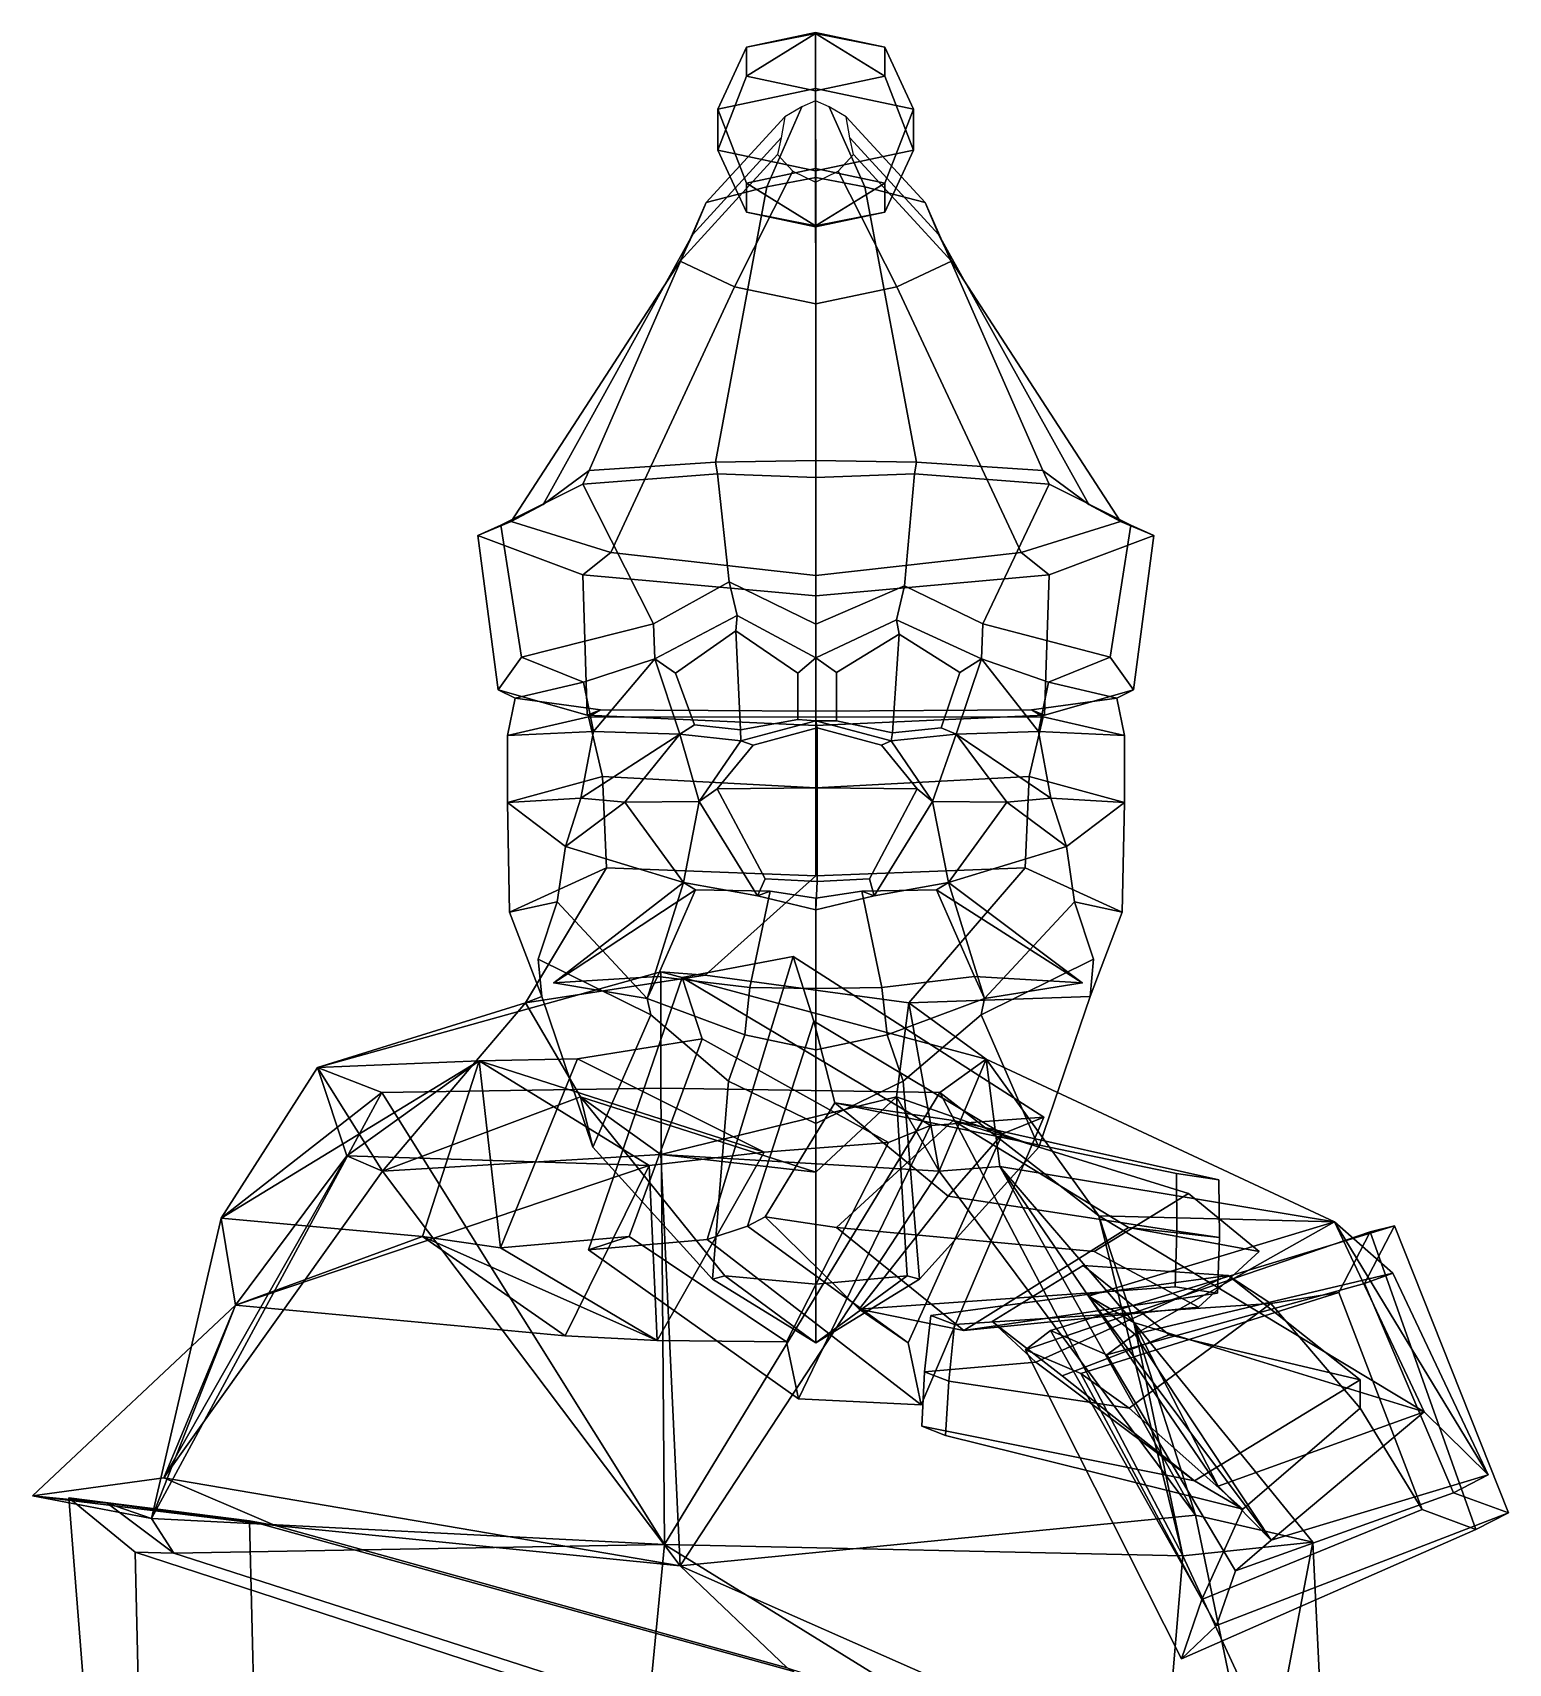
# Model space of a CAD drawing. Extents: x -125 to 165, y -159 to 361.
# Drawn here: x -125.5 to 165, y 39.6 to 360.5 of the extents above; entities that cross this region are included whole.
import ezdxf

# ---------------------------------------------------------------- set-up
doc = ezdxf.new("R2010")
doc.units = 0

msp = doc.modelspace()

# ---------------------------------------------------------------- linework, layer by layer
for p in [(-22.908533, 173.483734, 83.882256), (81.098038, 173.483734, 83.882256)]:
    msp.add_point(p)
for points in [[(15.0123, 357.665588, -22.509861), (28.621193, 360.527588, -29.403681), (28.621195, 349.516663, -40.670158), (9.375294, 345.469269, -30.920895)], [(28.621185, 349.079742, -1.828562), (28.621189, 360.346619, -13.314938), (15.012297, 351.941711, -8.72233)], [(15.012297, 351.941711, -8.72233), (28.621189, 360.346619, -13.314938), (15.0123, 357.665588, -22.509861)], [(28.621189, 360.346619, -13.314938), (28.621193, 360.527588, -29.403681), (15.0123, 357.665588, -22.509861)], [(28.621185, 349.079742, -1.828562), (42.23011, 351.941681, -8.722325), (28.621189, 360.346619, -13.314938)], [(28.621189, 360.346619, -13.314938), (42.230114, 357.665588, -22.509857), (28.621193, 360.527588, -29.403681)], [(42.23011, 351.941681, -8.722325), (42.230114, 357.665588, -22.509857), (28.621189, 360.346619, -13.314938)], [(42.230114, 357.665588, -22.509857), (47.867088, 345.469238, -30.920891), (28.621195, 349.516663, -40.670158), (28.621193, 360.527588, -29.403681)], [(9.375289, 337.37442, -11.422306), (15.012297, 351.941711, -8.72233), (15.0123, 357.665588, -22.509861), (9.375294, 345.469269, -30.920895)], [(47.867081, 337.37439, -11.422301), (47.867088, 345.469238, -30.920891), (42.230114, 357.665588, -22.509857), (42.23011, 351.941681, -8.722325)], [(28.621185, 333.326996, -1.673066), (28.621185, 349.079742, -1.828562), (15.012297, 351.941711, -8.72233), (9.375289, 337.37442, -11.422306)], [(28.621185, 333.326996, -1.673066), (47.867081, 337.37439, -11.422301), (42.23011, 351.941681, -8.722325), (28.621185, 349.079742, -1.828562)], [(15.012301, 330.901947, -33.620815), (9.375294, 345.469269, -30.920895), (28.621195, 349.516663, -40.670158), (28.621195, 333.763916, -40.514637)], [(28.6112, 347.093842, -8.860758), (25.915779, 345.929535, -9.351487), (19.036524, 330.204681, 47.648327), (28.663033, 332.0159, 50.641212)], [(28.6112, 347.093842, -8.860758), (28.663033, 332.0159, 50.641212), (38.289539, 330.204681, 47.648327), (31.306623, 345.929535, -9.351486)], [(42.230114, 330.901947, -33.620811), (28.621195, 333.763916, -40.514637), (28.621195, 349.516663, -40.670158), (47.867088, 345.469238, -30.920891)], [(22.575277, 343.934509, -10.19235), (21.825262, 339.825378, -11.924227), (4.427538, 320.708801, 31.957342), (7.106166, 327.101135, 42.519993)], [(25.915779, 345.929535, -9.351487), (22.575277, 343.934509, -10.19235), (7.106166, 327.101135, 42.519993), (19.036524, 330.204681, 47.648327)], [(9.375289, 337.37442, -11.422306), (9.375294, 345.469269, -30.920895), (15.012301, 330.901947, -33.620815), (15.012299, 325.17804, -19.833284)], [(31.306623, 345.929535, -9.351486), (38.289539, 330.204681, 47.648327), (50.219898, 327.101105, 42.519997), (34.647121, 343.934509, -10.192348)], [(34.647121, 343.934509, -10.192348), (50.219898, 327.101105, 42.519997), (52.898521, 320.708801, 31.957346), (35.397137, 339.825378, -11.924225)], [(47.867081, 337.37439, -11.422301), (42.23011, 325.17804, -19.833281), (42.230114, 330.901947, -33.620811), (47.867088, 345.469238, -30.920891)], [(21.825262, 339.825378, -11.924227), (21.138601, 336.510773, -13.321232), (1.975181, 315.55249, 23.437057), (4.427538, 320.708801, 31.957342)], [(28.621185, 333.326996, -1.673066), (9.375289, 337.37442, -11.422306), (15.012299, 325.17804, -19.833284), (28.621187, 322.316071, -12.939517)], [(28.621185, 333.326996, -1.673066), (28.621187, 322.316071, -12.939517), (42.23011, 325.17804, -19.833281), (47.867081, 337.37439, -11.422301)], [(35.397137, 339.825378, -11.924225), (52.898521, 320.708801, 31.957346), (55.350883, 315.55249, 23.437061), (36.083797, 336.510773, -13.32123)], [(21.138601, 336.510773, -13.321232), (24.139545, 333.270691, -14.686816), (12.692842, 310.512054, 15.108288), (1.975181, 315.55249, 23.437057)], [(36.083797, 336.510773, -13.32123), (55.350883, 315.55249, 23.437061), (44.633217, 310.512054, 15.10829), (33.082851, 333.270691, -14.686815)], [(28.691031, 276.300629, 93.28479), (28.663033, 332.0159, 50.641212), (19.036524, 330.204681, 47.648327), (8.902767, 275.969391, 85.857109)], [(24.139545, 333.270691, -14.686816), (28.611198, 331.08786, -15.606826), (28.663029, 307.116394, 9.497261), (12.692842, 310.512054, 15.108288)], [(15.012299, 325.17804, -19.833284), (15.012301, 330.901947, -33.620815), (28.621181, 322.49704, -29.028206)], [(28.621181, 322.49704, -29.028206), (15.012301, 330.901947, -33.620815), (28.621195, 333.763916, -40.514637)], [(33.082851, 333.270691, -14.686815), (44.633217, 310.512054, 15.10829), (28.663029, 307.116394, 9.497261), (28.611198, 331.08786, -15.606826)], [(28.621181, 322.49704, -29.028206), (28.621195, 333.763916, -40.514637), (42.230114, 330.901947, -33.620811)], [(42.23011, 325.17804, -19.833281), (28.621181, 322.49704, -29.028206), (42.230114, 330.901947, -33.620811)], [(28.691031, 276.300629, 93.28479), (48.47929, 275.969391, 85.857109), (38.289539, 330.204681, 47.648327), (28.663033, 332.0159, 50.641212)], [(-15.957539, 274.325958, 72.991859), (8.902767, 275.969391, 85.857109), (19.036524, 330.204681, 47.648327), (7.106166, 327.101135, 42.519993)], [(73.3396, 274.325958, 72.991859), (50.219898, 327.101105, 42.519997), (38.289539, 330.204681, 47.648327), (48.47929, 275.969391, 85.857109)], [(-24.99807, 267.628448, 45.544674), (-15.957539, 274.325958, 72.991859), (7.106166, 327.101135, 42.519993), (4.427538, 320.708801, 31.957342)], [(28.621187, 322.316071, -12.939517), (15.012299, 325.17804, -19.833284), (28.621181, 322.49704, -29.028206)], [(28.621187, 322.316071, -12.939517), (28.621181, 322.49704, -29.028206), (42.23011, 325.17804, -19.833281)], [(82.380135, 267.628448, 45.544674), (52.898521, 320.708801, 31.957346), (50.219898, 327.101105, 42.519997), (73.3396, 274.325958, 72.991859)], [(-31.268009, 264.313995, 22.576475), (-24.99807, 267.628448, 45.544674), (4.427538, 320.708801, 31.957342), (1.975181, 315.55249, 23.437057)], [(88.65007, 264.313995, 22.576475), (55.350883, 315.55249, 23.437061), (52.898521, 320.708801, 31.957346), (82.380135, 267.628448, 45.544674)], [(-11.680097, 258.234894, 1.837493), (-31.268009, 264.313995, 22.576475), (1.975181, 315.55249, 23.437057), (12.692842, 310.512054, 15.108288)], [(69.062149, 258.234894, 1.837493), (44.633217, 310.512054, 15.10829), (55.350883, 315.55249, 23.437061), (88.65007, 264.313995, 22.576475)], [(28.691029, 253.669556, -17.130922), (-11.680097, 258.234894, 1.837493), (12.692842, 310.512054, 15.108288), (28.663029, 307.116394, 9.497261)], [(28.691029, 253.669556, -17.130922), (28.663029, 307.116394, 9.497261), (44.633217, 310.512054, 15.10829), (69.062149, 258.234894, 1.837493)], [(28.691031, 272.963745, 96.877937), (28.691031, 276.300629, 93.28479), (8.902767, 275.969391, 85.857109), (9.291431, 273.711914, 90.762436)], [(28.691031, 272.963745, 96.877937), (48.090626, 273.711914, 90.762436), (48.47929, 275.969391, 85.857109), (28.691031, 276.300629, 93.28479)], [(-17.19989, 271.64682, 77.6035), (-15.957539, 274.325958, 72.991859), (-24.99807, 267.628448, 45.544674), (-33.296749, 263.572113, 46.954624)], [(9.291431, 273.711914, 90.762436), (8.902767, 275.969391, 85.857109), (-15.957539, 274.325958, 72.991859), (-17.19989, 271.64682, 77.6035)], [(11.648257, 252.434967, 94.970459), (9.291431, 273.711914, 90.762436), (-17.19989, 271.64682, 77.6035), (-3.292477, 244.189209, 83.85601)], [(28.691029, 244.106018, 99.194473), (28.691031, 272.963745, 96.877937), (9.291431, 273.711914, 90.762436), (11.648257, 252.434967, 94.970459)], [(28.691029, 244.106018, 99.194473), (46.137524, 251.630585, 95.040833), (48.090626, 273.711914, 90.762436), (28.691031, 272.963745, 96.877937)], [(46.137524, 251.630585, 95.040833), (61.546577, 244.189209, 83.856018), (74.581955, 271.64679, 77.6035), (48.090626, 273.711914, 90.762436)], [(48.090626, 273.711914, 90.762436), (74.581955, 271.64679, 77.6035), (73.3396, 274.325958, 72.991859), (48.47929, 275.969391, 85.857109)], [(74.581955, 271.64679, 77.6035), (90.67881, 263.572113, 46.954624), (82.380135, 267.628448, 45.544674), (73.3396, 274.325958, 72.991859)], [(-3.292477, 244.189209, 83.85601), (-17.19989, 271.64682, 77.6035), (-33.296749, 263.572113, 46.954624), (-29.249683, 237.617249, 65.295967)], [(61.546577, 244.189209, 83.856018), (86.631752, 237.617249, 65.295967), (90.67881, 263.572113, 46.954624), (74.581955, 271.64679, 77.6035)], [(-33.296749, 263.572113, 46.954624), (-24.99807, 267.628448, 45.544674), (-31.268009, 264.313995, 22.576475), (-37.822437, 261.561127, 21.152876)], [(90.67881, 263.572113, 46.954624), (95.204498, 261.561127, 21.152876), (88.65007, 264.313995, 22.576475), (82.380135, 267.628448, 45.544674)], [(-37.822437, 261.561127, 21.152876), (-31.268009, 264.313995, 22.576475), (-11.680097, 258.234894, 1.837493), (-17.208813, 253.783752, -1.596331)], [(-29.249683, 237.617249, 65.295967), (-33.296749, 263.572113, 46.954624), (-37.822437, 261.561127, 21.152876), (-33.823101, 231.177917, 27.994162)], [(95.204498, 261.561127, 21.152876), (74.590874, 253.783752, -1.596331), (69.062149, 258.234894, 1.837493), (88.65007, 264.313995, 22.576475)], [(86.631752, 237.617249, 65.295967), (91.205162, 231.177917, 27.994162), (95.204498, 261.561127, 21.152876), (90.67881, 263.572113, 46.954624)], [(-33.823101, 231.177917, 27.994162), (-37.822437, 261.561127, 21.152876), (-17.208813, 253.783752, -1.596331), (-16.313486, 226.170685, 2.180299)], [(91.205162, 231.177917, 27.994162), (73.695549, 226.170685, 2.180299), (74.590874, 253.783752, -1.596331), (95.204498, 261.561127, 21.152876)], [(-17.208813, 253.783752, -1.596331), (-11.680097, 258.234894, 1.837493), (28.691029, 253.669556, -17.130922), (28.691029, 249.670898, -21.350451)], [(74.590874, 253.783752, -1.596331), (28.691029, 249.670898, -21.350451), (28.691029, 253.669556, -17.130922), (69.062149, 258.234894, 1.837493)], [(-16.313486, 226.170685, 2.180299), (-17.208813, 253.783752, -1.596331), (28.691029, 249.670898, -21.350451), (28.691027, 224.162659, -17.487638)], [(73.695549, 226.170685, 2.180299), (28.691027, 224.162659, -17.487638), (28.691029, 249.670898, -21.350451), (74.590874, 253.783752, -1.596331)], [(11.648257, 252.434967, 94.970459), (-3.292477, 244.189209, 83.85601), (-2.999768, 237.255859, 82.356026), (13.216949, 245.788818, 94.319626)], [(28.691029, 244.106018, 99.194473), (11.648257, 252.434967, 94.970459), (13.216949, 245.788818, 94.319626), (28.691029, 237.497681, 96.470764)], [(28.691029, 244.106018, 99.194473), (28.691029, 237.497681, 96.470764), (44.568832, 244.981995, 94.333702), (46.137524, 251.630585, 95.040833)], [(46.137524, 251.630585, 95.040833), (44.568832, 244.981995, 94.333702), (61.253864, 237.255859, 82.356026), (61.546577, 244.189209, 83.856018)], [(-17.084146, 232.67926, 65.716461), (-2.999768, 237.255859, 82.356026), (-3.292477, 244.189209, 83.85601), (-29.249683, 237.617249, 65.295967)], [(12.9581, 242.816284, 91.856819), (13.216949, 245.788818, 94.319626), (-2.999768, 237.255859, 82.356026), (1.020968, 234.447571, 82.041245)], [(12.9581, 242.816284, 91.856819), (25.105974, 234.444366, 93.482849), (28.691029, 237.497681, 96.470764), (13.216949, 245.788818, 94.319626)], [(45.075703, 242.121094, 91.655769), (44.568832, 244.981995, 94.333702), (28.691029, 237.497681, 96.470764), (32.729221, 234.563629, 93.663162)], [(45.075703, 242.121094, 91.655769), (56.995049, 234.567017, 79.53775), (61.253864, 237.255859, 82.356026), (44.568832, 244.981995, 94.333702)], [(74.466202, 232.67926, 65.716461), (86.631752, 237.617249, 65.295967), (61.546577, 244.189209, 83.856018), (61.253864, 237.255859, 82.356026)], [(13.857457, 223.323151, 90.02729), (12.9581, 242.816284, 91.856819), (1.020968, 234.447571, 82.041245), (4.76797, 224.25769, 84.935066)], [(25.105974, 234.444366, 93.482849), (12.9581, 242.816284, 91.856819), (13.857457, 223.323151, 90.02729), (25.105974, 225.327087, 94.327049)], [(32.729221, 234.563629, 93.663162), (32.729221, 225.059021, 94.705406), (43.75869, 222.710754, 89.397079), (45.075703, 242.121094, 91.655769)], [(43.75869, 222.710754, 89.397079), (53.321014, 223.706787, 83.110359), (56.995049, 234.567017, 79.53775), (45.075703, 242.121094, 91.655769)], [(-29.249683, 237.617249, 65.295967), (-33.823101, 231.177917, 27.994162), (-30.517561, 229.514771, 28.800205), (-17.084146, 232.67926, 65.716461)], [(86.631752, 237.617249, 65.295967), (74.466202, 232.67926, 65.716461), (87.899628, 229.514771, 28.800205), (91.205162, 231.177917, 27.994162)], [(-15.111394, 222.9776, 66.043121), (-2.999768, 237.255859, 82.356026), (-17.084146, 232.67926, 65.716461)], [(1.930499, 222.416992, 85.936409), (-2.999768, 237.255859, 82.356026), (-15.111394, 222.9776, 66.043121)], [(4.76797, 224.25769, 84.935066), (1.020968, 234.447571, 82.041245), (-2.999768, 237.255859, 82.356026), (1.930499, 222.416992, 85.936409)], [(25.105974, 225.327087, 94.327049), (28.691029, 225.079681, 97.531448), (28.691029, 237.497681, 96.470764), (25.105974, 234.444366, 93.482849)], [(32.729221, 225.059021, 94.705406), (32.729221, 234.563629, 93.663162), (28.691029, 237.497681, 96.470764), (28.691029, 225.079681, 97.531448)], [(53.321014, 223.706787, 83.110359), (56.323597, 222.416992, 85.936409), (61.253864, 237.255859, 82.356026), (56.995049, 234.567017, 79.53775)], [(56.323597, 222.416992, 85.936409), (72.493446, 222.9776, 66.043121), (61.253864, 237.255859, 82.356026)], [(72.493446, 222.9776, 66.043121), (74.466202, 232.67926, 65.716461), (61.253864, 237.255859, 82.356026)], [(-33.823101, 231.177917, 27.994162), (-16.313486, 226.170685, 2.180299), (-13.727357, 227.219543, 2.487197), (-30.517561, 229.514771, 28.800205)], [(-17.084146, 232.67926, 65.716461), (-30.517561, 229.514771, 28.800205), (-32.021969, 222.161499, 29.849279), (-15.111394, 222.9776, 66.043121)], [(91.205162, 231.177917, 27.994162), (87.899628, 229.514771, 28.800205), (71.109421, 227.219543, 2.487197), (73.695549, 226.170685, 2.180299)], [(74.466202, 232.67926, 65.716461), (72.493446, 222.9776, 66.043121), (89.40403, 222.161499, 29.849279), (87.899628, 229.514771, 28.800205)], [(-32.021969, 222.161499, 29.849279), (-30.517561, 229.514771, 28.800205), (-13.727357, 227.219543, 2.487197), (-16.039721, 225.840881, 0.059638)], [(89.40403, 222.161499, 29.849279), (73.421776, 225.840881, 0.059638), (71.109421, 227.219543, 2.487197), (87.899628, 229.514771, 28.800205)], [(-32.043751, 208.967529, 32.028214), (-32.021969, 222.161499, 29.849279), (-16.039721, 225.840881, 0.059638), (-13.294943, 214.143799, -1.424091)], [(-16.313486, 226.170685, 2.180299), (28.691027, 224.162659, -17.487638), (28.691027, 226.992981, -14.672208), (-13.727357, 227.219543, 2.487197)], [(-16.039721, 225.840881, 0.059638), (-13.727357, 227.219543, 2.487197), (28.691027, 226.992981, -14.672208), (28.691025, 225.766663, -15.018003)], [(-13.294943, 214.143799, -1.424091), (-16.039721, 225.840881, 0.059638), (28.691025, 225.766663, -15.018003), (28.69101, 211.890503, -13.558692)], [(13.857457, 223.323151, 90.02729), (13.890349, 221.136108, 92.223122), (28.691029, 225.079681, 97.531448), (25.105974, 225.327087, 94.327049)], [(28.949411, 223.693329, 111.923271), (28.691029, 225.079681, 97.531448), (13.890349, 221.136108, 92.223122), (16.326536, 220.259094, 108.406754)], [(70.677002, 214.143799, -1.424091), (28.69101, 211.890503, -13.558692), (28.691025, 225.766663, -15.018003), (73.421776, 225.840881, 0.059638)], [(73.421776, 225.840881, 0.059638), (28.691025, 225.766663, -15.018003), (28.691027, 226.992981, -14.672208), (71.109421, 227.219543, 2.487197)], [(73.695549, 226.170685, 2.180299), (71.109421, 227.219543, 2.487197), (28.691027, 226.992981, -14.672208), (28.691027, 224.162659, -17.487638)], [(28.949411, 223.693329, 111.923271), (41.572285, 220.259094, 108.406754), (43.491707, 221.136108, 92.223122), (28.691029, 225.079681, 97.531448)], [(43.75869, 222.710754, 89.397079), (32.729221, 225.059021, 94.705406), (28.691029, 225.079681, 97.531448), (43.491707, 221.136108, 92.223122)], [(89.425812, 208.967529, 32.028214), (70.677002, 214.143799, -1.424091), (73.421776, 225.840881, 0.059638), (89.40403, 222.161499, 29.849279)], [(-15.111394, 222.9776, 66.043121), (-32.021969, 222.161499, 29.849279), (-32.043751, 208.967529, 32.028214), (-17.553164, 209.878479, 65.891945)], [(-17.553164, 209.878479, 65.891945), (1.930499, 222.416992, 85.936409), (-15.111394, 222.9776, 66.043121)], [(-8.899186, 209.061707, 89.112961), (1.930499, 222.416992, 85.936409), (-17.553164, 209.878479, 65.891945)], [(-8.899186, 209.061707, 89.112961), (5.732574, 209.215088, 92.147392), (1.930499, 222.416992, 85.936409)], [(13.857457, 223.323151, 90.02729), (4.76797, 224.25769, 84.935066), (1.930499, 222.416992, 85.936409), (13.890349, 221.136108, 92.223122)], [(5.732574, 209.215088, 92.147392), (13.890349, 221.136108, 92.223122), (1.930499, 222.416992, 85.936409)], [(28.949411, 211.876404, 116.053299), (28.949411, 223.693329, 111.923271), (16.326536, 220.259094, 108.406754), (9.250209, 211.694733, 109.604088)], [(28.949411, 211.876404, 116.053299), (48.648613, 211.694733, 109.604088), (41.572285, 220.259094, 108.406754), (28.949411, 223.693329, 111.923271)], [(43.75869, 222.710754, 89.397079), (43.491707, 221.136108, 92.223122), (56.323597, 222.416992, 85.936409), (53.321014, 223.706787, 83.110359)], [(51.649487, 209.215088, 92.147392), (56.323597, 222.416992, 85.936409), (43.491707, 221.136108, 92.223122)], [(66.281242, 209.061707, 89.112961), (56.323597, 222.416992, 85.936409), (51.649487, 209.215088, 92.147392)], [(74.935226, 209.878479, 65.891945), (72.493446, 222.9776, 66.043121), (56.323597, 222.416992, 85.936409)], [(66.281242, 209.061707, 89.112961), (74.935226, 209.878479, 65.891945), (56.323597, 222.416992, 85.936409)], [(72.493446, 222.9776, 66.043121), (74.935226, 209.878479, 65.891945), (89.425812, 208.967529, 32.028214), (89.40403, 222.161499, 29.849279)], [(9.250209, 211.694733, 109.604088), (16.326536, 220.259094, 108.406754), (13.890349, 221.136108, 92.223122), (5.732574, 209.215088, 92.147392)], [(48.648613, 211.694733, 109.604088), (51.649487, 209.215088, 92.147392), (43.491707, 221.136108, 92.223122), (41.572285, 220.259094, 108.406754)], [(-31.607397, 187.413269, 33.3909), (-32.043751, 208.967529, 32.028214), (-13.294943, 214.143799, -1.424091), (-12.502227, 196.156128, 1.486755)], [(-12.502227, 196.156128, 1.486755), (-13.294943, 214.143799, -1.424091), (28.69101, 211.890503, -13.558692), (28.691011, 194.530426, -9.127532)], [(28.949411, 193.425293, 109.998421), (28.949411, 211.876404, 116.053299), (9.250209, 211.694733, 109.604088), (18.674536, 193.946747, 104.768394)], [(69.884285, 196.156128, 1.486755), (28.691011, 194.530426, -9.127532), (28.69101, 211.890503, -13.558692), (70.677002, 214.143799, -1.424091)], [(28.949411, 193.425293, 109.998421), (39.224285, 193.946747, 104.768394), (48.648613, 211.694733, 109.604088), (28.949411, 211.876404, 116.053299)], [(88.989464, 187.413269, 33.3909), (69.884285, 196.156128, 1.486755), (70.677002, 214.143799, -1.424091), (89.425812, 208.967529, 32.028214)], [(-17.553164, 209.878479, 65.891945), (-32.043751, 208.967529, 32.028214), (-20.619238, 200.355103, 65.335167)], [(-22.224981, 189.425171, 65.51387), (-20.619238, 200.355103, 65.335167), (-32.043751, 208.967529, 32.028214), (-31.607397, 187.413269, 33.3909)], [(-20.619238, 200.355103, 65.335167), (-8.899186, 209.061707, 89.112961), (-17.553164, 209.878479, 65.891945)], [(2.597434, 193.248383, 85.995529), (-8.899186, 209.061707, 89.112961), (-20.619238, 200.355103, 65.335167)], [(2.597434, 193.248383, 85.995529), (5.732574, 209.215088, 92.147392), (-8.899186, 209.061707, 89.112961)], [(17.224567, 190.627991, 91.898666), (5.732574, 209.215088, 92.147392), (2.597434, 193.248383, 85.995529)], [(18.674536, 193.946747, 104.768394), (9.250209, 211.694733, 109.604088), (5.732574, 209.215088, 92.147392), (17.224567, 190.627991, 91.898666)], [(39.224285, 193.946747, 104.768394), (40.15749, 190.627991, 91.898666), (51.649487, 209.215088, 92.147392), (48.648613, 211.694733, 109.604088)], [(40.15749, 190.627991, 91.898666), (54.784626, 193.248383, 85.995529), (51.649487, 209.215088, 92.147392)], [(54.784626, 193.248383, 85.995529), (66.281242, 209.061707, 89.112961), (51.649487, 209.215088, 92.147392)], [(54.784626, 193.248383, 85.995529), (78.001297, 200.355103, 65.335167), (66.281242, 209.061707, 89.112961)], [(78.001297, 200.355103, 65.335167), (74.935226, 209.878479, 65.891945), (66.281242, 209.061707, 89.112961)], [(74.935226, 209.878479, 65.891945), (78.001297, 200.355103, 65.335167), (89.425812, 208.967529, 32.028214)], [(79.60704, 189.425171, 65.51387), (88.989464, 187.413269, 33.3909), (89.425812, 208.967529, 32.028214), (78.001297, 200.355103, 65.335167)], [(-22.224981, 189.425171, 65.51387), (-4.510575, 170.422424, 92.304878), (2.597434, 193.248383, 85.995529), (-20.619238, 200.355103, 65.335167)], [(79.60704, 189.425171, 65.51387), (78.001297, 200.355103, 65.335167), (54.784626, 193.248383, 85.995529), (61.892632, 170.422424, 92.304878)], [(-25.278856, 170.801636, 37.500011), (-31.607397, 187.413269, 33.3909), (-12.502227, 196.156128, 1.486755), (-28.490105, 169.574829, 25.4806)], [(-28.490105, 169.574829, 25.4806), (-12.502227, 196.156128, 1.486755), (28.691011, 194.530426, -9.127532), (6.862231, 175.038818, 3.878043)], [(46.993961, 169.574829, 25.4806), (6.862231, 175.038818, 3.878043), (28.691011, 194.530426, -9.127532), (69.884285, 196.156128, 1.486755)], [(82.660912, 170.801636, 37.500011), (46.993961, 169.574829, 25.4806), (69.884285, 196.156128, 1.486755), (88.989464, 187.413269, 33.3909)], [(4.963624, 191.827759, 99.99575), (2.597434, 193.248383, 85.995529), (-22.908533, 173.483734, 83.882256)], [(-22.908533, 173.483734, 83.882256), (2.597434, 193.248383, 85.995529), (-4.510575, 170.422424, 92.304878)], [(4.963624, 191.827759, 99.99575), (19.660994, 191.565491, 100.112862), (17.224567, 190.627991, 91.898666), (2.597434, 193.248383, 85.995529)], [(28.949411, 193.425293, 109.998421), (18.674536, 193.946747, 104.768394), (17.224567, 190.627991, 91.898666), (28.691029, 187.840637, 97.818153)], [(28.949411, 193.425293, 109.998421), (28.691029, 187.840637, 97.818153), (40.15749, 190.627991, 91.898666), (39.224285, 193.946747, 104.768394)], [(52.418434, 191.827759, 99.99575), (54.784626, 193.248383, 85.995529), (40.15749, 190.627991, 91.898666), (37.721066, 191.565491, 100.112862)], [(52.418434, 191.827759, 99.99575), (81.098038, 173.483734, 83.882256), (54.784626, 193.248383, 85.995529)], [(81.098038, 173.483734, 83.882256), (61.892632, 170.422424, 92.304878), (54.784626, 193.248383, 85.995529)], [(-25.278856, 170.801636, 37.500011), (-25.948206, 178.167114, 68.684151), (-22.224981, 189.425171, 65.51387), (-31.607397, 187.413269, 33.3909)], [(-22.224981, 189.425171, 65.51387), (-25.948206, 178.167114, 68.684151), (-3.827405, 167.200684, 83.293694), (-4.510575, 170.422424, 92.304878)], [(-2.513577, 174.779022, 102.389763), (4.963624, 191.827759, 99.99575), (-22.908533, 173.483734, 83.882256)], [(19.660994, 191.565491, 100.112862), (4.963624, 191.827759, 99.99575), (-2.513577, 174.779022, 102.389763), (15.700042, 172.587708, 111.057327)], [(15.700042, 172.587708, 111.057327), (28.691029, 172.384216, 111.741035), (28.691029, 190.151428, 102.861427), (19.660994, 191.565491, 100.112862)], [(28.691029, 190.151428, 102.861427), (28.691029, 187.840637, 97.818153), (17.224567, 190.627991, 91.898666), (19.660994, 191.565491, 100.112862)], [(41.682014, 172.587708, 111.057327), (37.721066, 191.565491, 100.112862), (28.691029, 190.151428, 102.861427), (28.691029, 172.384216, 111.741035)], [(28.691029, 190.151428, 102.861427), (37.721066, 191.565491, 100.112862), (40.15749, 190.627991, 91.898666), (28.691029, 187.840637, 97.818153)], [(37.721066, 191.565491, 100.112862), (41.682014, 172.587708, 111.057327), (59.895638, 174.779022, 102.389763), (52.418434, 191.827759, 99.99575)], [(59.895638, 174.779022, 102.389763), (81.098038, 173.483734, 83.882256), (52.418434, 191.827759, 99.99575)], [(79.60704, 189.425171, 65.51387), (61.892632, 170.422424, 92.304878), (61.209461, 167.200684, 83.293694), (83.330269, 178.167114, 68.684151)], [(82.660912, 170.801636, 37.500011), (88.989464, 187.413269, 33.3909), (79.60704, 189.425171, 65.51387), (83.330269, 178.167114, 68.684151)], [(-3.827405, 167.200684, 83.293694), (-25.948206, 178.167114, 68.684151), (-25.278856, 170.801636, 37.500011), (-15.200788, 141.154175, 53.494438)], [(7.302916, 123.0177, 209.98436), (24.194265, 178.661987, 188.012939), (2.345891, 174.560791, 164.448288), (-16.075018, 120.977875, 186.610733)], [(51.265812, 145.435486, 120.082596), (2.345891, 174.560791, 164.448288), (24.194265, 178.661987, 188.012939), (73.561188, 147.082153, 144.525726)], [(7.302916, 123.0177, 209.98436), (15.210792, 125.583557, 202.197815), (28.273758, 165.988403, 185.17926), (24.194265, 178.661987, 188.012939)], [(73.561188, 147.082153, 144.525726), (24.194265, 178.661987, 188.012939), (28.273758, 165.988403, 185.17926), (65.406448, 143.814209, 152.607941)], [(61.209461, 167.200684, 83.293694), (72.582848, 141.154175, 53.494438), (82.660912, 170.801636, 37.500011), (83.330269, 178.167114, 68.684151)], [(-1.853932, 175.667419, 2.126543), (-1.857344, 152.779846, -48.828026), (-56.752666, 151.893738, -40.071373), (-69.399567, 156.80835, -4.709726)], [(-1.853932, 175.667419, 2.126543), (-69.399567, 156.80835, -4.709726), (-28.490105, 169.574829, 25.4806), (6.862231, 175.038818, 3.878043)], [(-4.510575, 170.422424, 92.304878), (-2.513577, 174.779022, 102.389763), (-22.908533, 173.483734, 83.882256)], [(-16.075018, 120.977875, 186.610733), (2.345891, 174.560791, 164.448288), (6.295357, 162.484863, 161.688538), (-8.038993, 123.54306, 178.701599)], [(15.700042, 172.587708, 111.057327), (-2.513577, 174.779022, 102.389763), (-4.510575, 170.422424, 92.304878), (14.698415, 163.288666, 101.151703)], [(-1.853932, 175.667419, 2.126543), (62.168655, 158.46228, -4.389199), (53.064346, 151.893738, -40.071373), (-1.857344, 152.779846, -48.828026)], [(6.862231, 175.038818, 3.878043), (46.993961, 169.574829, 25.4806), (62.168655, 158.46228, -4.389199), (-1.853932, 175.667419, 2.126543)], [(51.265812, 145.435486, 120.082596), (42.976784, 142.071564, 128.301498), (6.295357, 162.484863, 161.688538), (2.345891, 174.560791, 164.448288)], [(41.682014, 172.587708, 111.057327), (42.683643, 163.288666, 101.151703), (61.892632, 170.422424, 92.304878), (59.895638, 174.779022, 102.389763)], [(61.892632, 170.422424, 92.304878), (81.098038, 173.483734, 83.882256), (59.895638, 174.779022, 102.389763)], [(-15.200788, 141.154175, 53.494438), (-25.278856, 170.801636, 37.500011), (-28.490105, 169.574829, 25.4806), (-17.659826, 151.091187, 51.266796)], [(11.51612, 154.137146, 103.199554), (14.698415, 163.288666, 101.151703), (-4.510575, 170.422424, 92.304878), (-3.827405, 167.200684, 83.293694)], [(28.691029, 172.384216, 111.741035), (15.700042, 172.587708, 111.057327), (14.698415, 163.288666, 101.151703), (28.691029, 160.321869, 106.62307)], [(28.691029, 172.384216, 111.741035), (28.691029, 160.321869, 106.62307), (42.683643, 163.288666, 101.151703), (41.682014, 172.587708, 111.057327)], [(45.865936, 154.137146, 103.199554), (61.209461, 167.200684, 83.293694), (61.892632, 170.422424, 92.304878), (42.683643, 163.288666, 101.151703)], [(72.582848, 141.154175, 53.494438), (44.527634, 151.091187, 51.266796), (46.993961, 169.574829, 25.4806), (82.660912, 170.801636, 37.500011)], [(-69.399567, 156.80835, -4.709726), (-56.614574, 136.405731, 55.426003), (-28.490105, 169.574829, 25.4806)], [(-56.614574, 136.405731, 55.426003), (-17.659826, 151.091187, 51.266796), (-28.490105, 169.574829, 25.4806)], [(8.330995, 115.152649, 85.246353), (11.51612, 154.137146, 103.199554), (-3.827405, 167.200684, 83.293694), (-15.200788, 141.154175, 53.494438)], [(52.935226, 136.405731, 55.425999), (46.993961, 169.574829, 25.4806), (44.527634, 151.091187, 51.266796)], [(49.051064, 115.152649, 85.246353), (72.582848, 141.154175, 53.494438), (61.209461, 167.200684, 83.293694), (45.865936, 154.137146, 103.199554)], [(62.168655, 158.46228, -4.389199), (46.993961, 169.574829, 25.4806), (52.935226, 136.405731, 55.425999)], [(18.686018, 127.415924, 198.021591), (32.399311, 149.911316, 185.545151), (28.273758, 165.988403, 185.17926), (15.210792, 125.583557, 202.197815)], [(54.687325, 131.487427, 165.850677), (65.406448, 143.814209, 152.607941), (28.273758, 165.988403, 185.17926), (32.399311, 149.911316, 185.545151)], [(-8.038993, 123.54306, 178.701599), (6.295357, 162.484863, 161.688538), (-18.261509, 158.57019, 135.441971), (-33.394814, 121.317657, 153.076996)], [(-18.261509, 158.57019, 135.441971), (6.295357, 162.484863, 161.688538), (42.976784, 142.071564, 128.301498), (18.515377, 140.171021, 101.793274)], [(28.691029, 145.791687, 109.565765), (28.691029, 160.321869, 106.62307), (14.698415, 163.288666, 101.151703), (11.51612, 154.137146, 103.199554)], [(28.691029, 145.791687, 109.565765), (45.865936, 154.137146, 103.199554), (42.683643, 163.288666, 101.151703), (28.691029, 160.321869, 106.62307)], [(-88.368828, 127.191193, -19.91024), (-37.620422, 158.118286, 84.937363), (-69.399567, 156.80835, -4.709726)], [(-88.368828, 127.191193, -19.91024), (-48.772285, 123.606964, 101.890907), (-37.620422, 158.118286, 84.937363)], [(-63.653774, 139.449799, 21.65316), (-69.399567, 156.80835, -4.709726), (-37.620422, 158.118286, 84.937363)], [(-63.653774, 139.449799, 21.65316), (-37.620422, 158.118286, 84.937363), (-4.156706, 137.533936, 57.804489)], [(-33.394814, 121.317657, 153.076996), (-37.620422, 158.118286, 84.937363), (-48.772285, 123.606964, 101.890907)], [(18.515377, 140.171021, 101.793274), (-37.620422, 158.118286, 84.937363), (-18.261509, 158.57019, 135.441971)], [(-33.394814, 121.317657, 153.076996), (-18.261509, 158.57019, 135.441971), (-37.620422, 158.118286, 84.937363)], [(18.515377, 140.171021, 101.793274), (-4.156706, 137.533936, 57.804489), (-37.620422, 158.118286, 84.937363)], [(64.902267, 137.328583, 37.672722), (62.168655, 158.46228, -4.389199), (52.935226, 136.405731, 55.425999)], [(84.368851, 127.624817, -30.485172), (53.064346, 151.893738, -40.071373), (62.168655, 158.46228, -4.389199)], [(64.902267, 137.328583, 37.672722), (130.733521, 126.452271, 80.190613), (62.168655, 158.46228, -4.389199)], [(84.368851, 127.624817, -30.485172), (62.168655, 158.46228, -4.389199), (130.733521, 126.452271, 80.190613)], [(-88.368828, 127.191193, -19.91024), (-69.399567, 156.80835, -4.709726), (-56.752666, 151.893738, -40.071373)], [(-63.653774, 139.449799, 21.65316), (-56.614574, 136.405731, 55.426003), (-69.399567, 156.80835, -4.709726)], [(28.691029, 102.635483, 88.488289), (28.691029, 145.791687, 109.565765), (11.51612, 154.137146, 103.199554), (8.330995, 115.152649, 85.246353)], [(28.691029, 102.635483, 88.488289), (49.051064, 115.152649, 85.246353), (45.865936, 154.137146, 103.199554), (28.691029, 145.791687, 109.565765)], [(-102.113159, 68.09935, -70.306717), (-56.752666, 151.893738, -40.071373), (-1.139208, 62.976593, -106.541969)], [(-102.113159, 68.09935, -70.306717), (-88.368828, 127.191193, -19.91024), (-56.752666, 151.893738, -40.071373)], [(-1.139208, 62.976593, -106.541969), (-56.752666, 151.893738, -40.071373), (-1.857344, 152.779846, -48.828026)], [(-1.823221, 139.682312, 62.260628), (-17.659826, 151.091187, 51.266796), (-56.614574, 136.405731, 55.426003)], [(8.330995, 115.152649, 85.246353), (-15.200788, 141.154175, 53.494438), (-17.659826, 151.091187, 51.266796), (10.74994, 115.84491, 69.339668)], [(10.74994, 115.84491, 69.339668), (-17.659826, 151.091187, 51.266796), (28.691029, 136.247467, 43.396519), (28.691029, 114.210785, 65.043594)], [(28.691029, 136.247467, 43.396519), (-17.659826, 151.091187, 51.266796), (-1.823221, 139.682312, 62.260628)], [(-1.139208, 62.976593, -106.541969), (-1.857344, 152.779846, -48.828026), (53.064346, 151.893738, -40.071373)], [(28.691029, 136.247467, 43.396519), (-1.823221, 139.682312, 62.260628), (44.527634, 151.091187, 51.266796)], [(-1.823221, 139.682312, 62.260628), (52.935226, 136.405731, 55.425999), (44.527634, 151.091187, 51.266796)], [(100.924133, 60.74498, -74.172363), (-1.139208, 62.976593, -106.541969), (53.064346, 151.893738, -40.071373)], [(46.632118, 115.84491, 69.339668), (28.691029, 114.210785, 65.043594), (28.691029, 136.247467, 43.396519), (44.527634, 151.091187, 51.266796)], [(49.051064, 115.152649, 85.246353), (46.632118, 115.84491, 69.339668), (44.527634, 151.091187, 51.266796), (72.582848, 141.154175, 53.494438)], [(100.924133, 60.74498, -74.172363), (53.064346, 151.893738, -40.071373), (84.368851, 127.624817, -30.485172)], [(32.72245, 125.37088, 236.58107), (55.676949, 146.409088, 217.874146), (32.399311, 149.911316, 185.545151), (18.686018, 127.415924, 198.021591)], [(99.72908, 124.626587, 182.429596), (54.687325, 131.487427, 165.850677), (32.399311, 149.911316, 185.545151), (99.68483, 135.985443, 182.813797)], [(108.002693, 134.738342, 192.648438), (99.68483, 135.985443, 182.813797), (32.399311, 149.911316, 185.545151), (55.676949, 146.409088, 217.874146)], [(25.232811, 91.601929, 149.552765), (22.896025, 102.851318, 150.838699), (42.976784, 142.071564, 128.301498), (51.265812, 145.435486, 120.082596)], [(25.232811, 91.601929, 149.552765), (51.265812, 145.435486, 120.082596), (73.561188, 147.082153, 144.525726), (49.409115, 90.475311, 173.675201)], [(83.48513, 120.655823, 268.274597), (102.04026, 132.043396, 267.015381), (55.676949, 146.409088, 217.874146), (32.72245, 125.37088, 236.58107)], [(49.409115, 90.475311, 173.675201), (73.561188, 147.082153, 144.525726), (65.406448, 143.814209, 152.607941), (46.87431, 102.622009, 175.074844)], [(115.959335, 120.655823, 255.230896), (90.230751, 125.37088, 207.097977), (55.676949, 146.409088, 217.874146), (102.04026, 132.043396, 267.015381)], [(108.153687, 123.377686, 192.197739), (108.002693, 134.738342, 192.648438), (55.676949, 146.409088, 217.874146), (90.230751, 125.37088, 207.097977)], [(18.515377, 140.171021, 101.793274), (42.976784, 142.071564, 128.301498), (22.896025, 102.851318, 150.838699), (-2.563889, 103.094849, 125.105049)], [(37.222645, 109.273376, 181.849487), (46.87431, 102.622009, 175.074844), (65.406448, 143.814209, 152.607941), (54.687325, 131.487427, 165.850677)], [(-99.624451, 76.098114, 83.727051), (-63.653774, 139.449799, 21.65316), (-85.529022, 110.061035, 7.662412)], [(-99.624451, 76.098114, 83.727051), (-56.614574, 136.405731, 55.426003), (-63.653774, 139.449799, 21.65316)], [(-85.529022, 110.061035, 7.662412), (-63.653774, 139.449799, 21.65316), (-4.156706, 137.533936, 57.804489)], [(1.945964, 58.768417, 111.709473), (-1.823221, 139.682312, 62.260628), (-56.614574, 136.405731, 55.426003)], [(-2.563889, 103.094849, 125.105049), (-4.156706, 137.533936, 57.804489), (18.515377, 140.171021, 101.793274)], [(1.945964, 58.768417, 111.709473), (52.935226, 136.405731, 55.425999), (-1.823221, 139.682312, 62.260628)], [(1.945964, 58.768417, 111.709473), (-56.614574, 136.405731, 55.426003), (-99.624451, 76.098114, 83.727051)], [(-20.637915, 103.995087, 79.520081), (-85.529022, 110.061035, 7.662412), (-4.156706, 137.533936, 57.804489)], [(-2.563889, 103.094849, 125.105049), (-20.637915, 103.995087, 79.520081), (-4.156706, 137.533936, 57.804489)], [(1.945964, 58.768417, 111.709473), (103.412834, 68.743744, 79.861412), (52.935226, 136.405731, 55.425999)], [(103.412834, 68.743744, 79.861412), (64.902267, 137.328583, 37.672722), (52.935226, 136.405731, 55.425999)], [(103.412834, 68.743744, 79.861412), (91.285049, 106.635437, 6.435526), (64.902267, 137.328583, 37.672722)], [(91.285049, 106.635437, 6.435526), (82.3638, 111.846588, 84.612694), (64.902267, 137.328583, 37.672722)], [(64.902267, 137.328583, 37.672722), (82.3638, 111.846588, 84.612694), (130.733521, 126.452271, 80.190613)], [(108.153687, 123.377686, 192.197739), (99.72908, 124.626587, 182.429596), (99.68483, 135.985443, 182.813797), (108.002693, 134.738342, 192.648438)], [(103.964989, 109.649353, 265.679749), (115.959335, 120.655823, 255.230896), (102.04026, 132.043396, 267.015381), (83.48513, 120.655823, 268.274597)], [(99.401726, 113.65271, 182.441452), (37.222645, 109.273376, 181.849487), (54.687325, 131.487427, 165.850677), (99.72908, 124.626587, 182.429596)], [(-102.113159, 68.09935, -70.306717), (-85.529022, 110.061035, 7.662412), (-88.368828, 127.191193, -19.91024)], [(-85.529022, 110.061035, 7.662412), (-48.772285, 123.606964, 101.890907), (-88.368828, 127.191193, -19.91024)], [(49.409115, 90.475311, 173.675201), (46.87431, 102.622009, 175.074844), (15.210792, 125.583557, 202.197815), (7.302916, 123.0177, 209.98436)], [(37.222645, 109.273376, 181.849487), (18.686018, 127.415924, 198.021591), (15.210792, 125.583557, 202.197815), (46.87431, 102.622009, 175.074844)], [(57.784794, 105.045105, 214.640915), (32.72245, 125.37088, 236.58107), (18.686018, 127.415924, 198.021591), (37.222645, 109.273376, 181.849487)], [(103.964989, 109.649353, 265.679749), (83.48513, 120.655823, 268.274597), (32.72245, 125.37088, 236.58107), (57.784794, 105.045105, 214.640915)], [(103.964989, 109.649353, 265.679749), (57.784794, 105.045105, 214.640915), (90.230751, 125.37088, 207.097977), (115.959335, 120.655823, 255.230896)], [(107.753784, 112.401794, 192.298798), (108.153687, 123.377686, 192.197739), (90.230751, 125.37088, 207.097977), (57.784794, 105.045105, 214.640915)], [(74.842796, 105.077637, 155.003876), (69.913994, 101.243866, 187.534958), (137.776215, 124.462708, 200.992996), (142.584198, 125.705536, 168.980469)], [(74.842796, 105.077637, 155.003876), (142.584198, 125.705536, 168.980469), (136.646683, 114.353027, 166.764908), (85.921112, 100.305786, 156.444275)], [(91.489929, 104.357361, 120.986832), (130.733521, 126.452271, 80.190613), (82.3638, 111.846588, 84.612694)], [(100.924133, 60.74498, -74.172363), (84.368851, 127.624817, -30.485172), (91.285049, 106.635437, 6.435526)], [(84.368851, 127.624817, -30.485172), (130.733521, 126.452271, 80.190613), (148.432373, 89.043243, 72.719971)], [(91.285049, 106.635437, 6.435526), (84.368851, 127.624817, -30.485172), (148.432373, 89.043243, 72.719971)], [(91.489929, 104.357361, 120.986832), (142.24791, 116.381836, 131.10321), (130.733521, 126.452271, 80.190613)], [(160.974625, 76.678574, 130.254745), (148.432373, 89.043243, 72.719971), (130.733521, 126.452271, 80.190613)], [(160.974625, 76.678574, 130.254745), (130.733521, 126.452271, 80.190613), (142.24791, 116.381836, 131.10321)], [(164.982269, 69.171112, 167.026749), (154.208588, 73.103882, 165.552505), (136.646683, 114.353027, 166.764908), (142.584198, 125.705536, 168.980469)], [(158.604401, 65.914581, 199.364548), (164.982269, 69.171112, 167.026749), (142.584198, 125.705536, 168.980469), (137.776215, 124.462708, 200.992996)], [(-20.637915, 103.995087, 79.520081), (-48.772285, 123.606964, 101.890907), (-85.529022, 110.061035, 7.662412)], [(-2.563889, 103.094849, 125.105049), (-33.394814, 121.317657, 153.076996), (-48.772285, 123.606964, 101.890907)], [(-2.563889, 103.094849, 125.105049), (-48.772285, 123.606964, 101.890907), (-20.637915, 103.995087, 79.520081)], [(-2.563889, 103.094849, 125.105049), (22.896025, 102.851318, 150.838699), (-8.038993, 123.54306, 178.701599), (-33.394814, 121.317657, 153.076996)], [(25.232811, 91.601929, 149.552765), (-16.075018, 120.977875, 186.610733), (-8.038993, 123.54306, 178.701599), (22.896025, 102.851318, 150.838699)], [(25.232811, 91.601929, 149.552765), (49.409115, 90.475311, 173.675201), (7.302916, 123.0177, 209.98436), (-16.075018, 120.977875, 186.610733)], [(69.913994, 101.243866, 187.534958), (80.814819, 96.590668, 188.956635), (131.633591, 112.53714, 198.682144), (137.776215, 124.462708, 200.992996)], [(107.753784, 112.401794, 192.298798), (99.401726, 113.65271, 182.441452), (99.72908, 124.626587, 182.429596), (108.153687, 123.377686, 192.197739)], [(158.604401, 65.914581, 199.364548), (137.776215, 124.462708, 200.992996), (131.633591, 112.53714, 198.682144), (148.004517, 69.82608, 197.918442)], [(28.691029, 102.635483, 88.488289), (8.330995, 115.152649, 85.246353), (10.74994, 115.84491, 69.339668)], [(28.691029, 102.635483, 88.488289), (10.74994, 115.84491, 69.339668), (28.691029, 114.210785, 65.043594)], [(28.691029, 102.635483, 88.488289), (28.691029, 114.210785, 65.043594), (46.632118, 115.84491, 69.339668)], [(28.691029, 102.635483, 88.488289), (46.632118, 115.84491, 69.339668), (49.051064, 115.152649, 85.246353)], [(50.054245, 96.956787, 206.873093), (72.001228, 98.830719, 214.749634), (109.85743, 115.93103, 209.53569), (51.32864, 108.054993, 204.752777)], [(51.32864, 108.054993, 204.752777), (109.85743, 115.93103, 209.53569), (118.233452, 110.388519, 177.751282), (55.99551, 106.230072, 192.82164)], [(77.134155, 96.170029, 276.670502), (98.189018, 104.202835, 270.388245), (81.323151, 117.878448, 272.406952), (63.356857, 106.822662, 268.250763)], [(63.356857, 106.822662, 268.250763), (81.323151, 117.878448, 272.406952), (109.85743, 115.93103, 209.53569), (72.001228, 98.830719, 214.749634)], [(98.189018, 104.202835, 270.388245), (135.799225, 95.337585, 224.448669), (109.85743, 115.93103, 209.53569), (81.323151, 117.878448, 272.406952)], [(142.24791, 116.381836, 131.10321), (91.489929, 104.357361, 120.986832), (85.921112, 100.305786, 156.444275), (136.646683, 114.353027, 166.764908)], [(135.799225, 95.337585, 224.448669), (135.77803, 89.787125, 189.299927), (118.233452, 110.388519, 177.751282), (109.85743, 115.93103, 209.53569)], [(154.208588, 73.103882, 165.552505), (160.974625, 76.678574, 130.254745), (142.24791, 116.381836, 131.10321), (136.646683, 114.353027, 166.764908)], [(107.753784, 112.401794, 192.298798), (57.784794, 105.045105, 214.640915), (37.222645, 109.273376, 181.849487), (99.401726, 113.65271, 182.441452)], [(90.359093, 89.787125, 171.37561), (118.233452, 110.388519, 177.751282), (131.633591, 112.53714, 198.682144), (80.814819, 96.590668, 188.956635)], [(135.77803, 89.787125, 189.299927), (148.004517, 69.82608, 197.918442), (131.633591, 112.53714, 198.682144), (118.233452, 110.388519, 177.751282)], [(-99.624451, 76.098114, 83.727051), (-85.529022, 110.061035, 7.662412), (-125.479652, 72.538467, -1.425744)], [(-125.479652, 72.538467, -1.425744), (-85.529022, 110.061035, 7.662412), (-102.113159, 68.09935, -70.306717)], [(54.84359, 95.129242, 194.970474), (55.99551, 106.230072, 192.82164), (118.233452, 110.388519, 177.751282), (90.359093, 89.787125, 171.37561)], [(107.853943, 74.40744, 76.103577), (82.3638, 111.846588, 84.612694), (91.285049, 106.635437, 6.435526)], [(118.2882, 63.810547, 121.461075), (82.3638, 111.846588, 84.612694), (107.853943, 74.40744, 76.103577)], [(118.2882, 63.810547, 121.461075), (91.489929, 104.357361, 120.986832), (82.3638, 111.846588, 84.612694)], [(50.054245, 96.956787, 206.873093), (51.32864, 108.054993, 204.752777), (55.99551, 106.230072, 192.82164), (54.84359, 95.129242, 194.970474)], [(77.134155, 96.170029, 276.670502), (63.356857, 106.822662, 268.250763), (72.001228, 98.830719, 214.749634), (103.226158, 75.474731, 216.257843)], [(103.412834, 68.743744, 79.861412), (126.501366, 63.41127, -6.223229), (91.285049, 106.635437, 6.435526)], [(126.501366, 63.41127, -6.223229), (100.924133, 60.74498, -74.172363), (91.285049, 106.635437, 6.435526)], [(107.853943, 74.40744, 76.103577), (91.285049, 106.635437, 6.435526), (148.432373, 89.043243, 72.719971)], [(107.551216, 46.988724, 154.690231), (100.622223, 40.462692, 187.508759), (69.913994, 101.243866, 187.534958), (74.842796, 105.077637, 155.003876)], [(107.551216, 46.988724, 154.690231), (74.842796, 105.077637, 155.003876), (85.921112, 100.305786, 156.444275), (111.262047, 57.794312, 156.460007)], [(77.134155, 96.170029, 276.670502), (103.226158, 75.474731, 216.257843), (135.799225, 95.337585, 224.448669), (98.189018, 104.202835, 270.388245)], [(91.489929, 104.357361, 120.986832), (118.2882, 63.810547, 121.461075), (111.262047, 57.794312, 156.460007), (85.921112, 100.305786, 156.444275)], [(100.622223, 40.462692, 187.508759), (104.644806, 52.128174, 189.422226), (80.814819, 96.590668, 188.956635), (69.913994, 101.243866, 187.534958)], [(49.513496, 86.247345, 209.251389), (103.226158, 75.474731, 216.257843), (72.001228, 98.830719, 214.749634), (50.054245, 96.956787, 206.873093)], [(49.513496, 86.247345, 209.251389), (50.054245, 96.956787, 206.873093), (54.84359, 95.129242, 194.970474), (54.205303, 84.41684, 197.287903)], [(112.690704, 69.915222, 184.795532), (90.359093, 89.787125, 171.37561), (80.814819, 96.590668, 188.956635), (104.644806, 52.128174, 189.422226)], [(54.205303, 84.41684, 197.287903), (54.84359, 95.129242, 194.970474), (90.359093, 89.787125, 171.37561), (112.690704, 69.915222, 184.795532)], [(103.226158, 75.474731, 216.257843), (112.690704, 69.915222, 184.795532), (135.77803, 89.787125, 189.299927), (135.799225, 95.337585, 224.448669)], [(112.690704, 69.915222, 184.795532), (104.644806, 52.128174, 189.422226), (148.004517, 69.82608, 197.918442), (135.77803, 89.787125, 189.299927)], [(118.2882, 63.810547, 121.461075), (107.853943, 74.40744, 76.103577), (148.432373, 89.043243, 72.719971)], [(118.2882, 63.810547, 121.461075), (148.432373, 89.043243, 72.719971), (160.974625, 76.678574, 130.254745)], [(49.513496, 86.247345, 209.251389), (54.205303, 84.41684, 197.287903), (112.690704, 69.915222, 184.795532), (103.226158, 75.474731, 216.257843)], [(-77.731705, 66.687851, 84.340851), (-99.624451, 76.098114, 83.727051), (-125.479652, 72.538467, -1.425744)], [(-77.731705, 66.687851, 84.340851), (1.945964, 58.768417, 111.709473), (-99.624451, 76.098114, 83.727051)], [(118.2882, 63.810547, 121.461075), (160.974625, 76.678574, 130.254745), (154.208588, 73.103882, 165.552505), (111.262047, 57.794312, 156.460007)], [(-77.731705, 66.687851, 84.340851), (-125.479652, 72.538467, -1.425744), (-110.797554, 71.068604, 13.589307)], [(-110.797554, 71.068604, 13.589307), (-125.479652, 72.538467, -1.425744), (-102.113159, 68.09935, -70.306717)], [(-82.759827, 67.609421, 93.560501), (-118.373085, 72.133209, 14.706132), (-113.798424, 14.887909, 10.231002), (-81.422424, 11.33844, 89.597496)], [(-118.373085, 72.133209, 14.706132), (-82.759827, 67.609421, 93.560501), (-77.731705, 66.687851, 84.340851), (-110.797554, 71.068604, 13.589307)], [(-113.798424, 14.887909, 10.231002), (-118.373085, 72.133209, 14.706132), (-105.30838, 61.455414, -79.362839), (-103.970978, 5.184418, -83.325836)], [(-105.30838, 61.455414, -79.362839), (-118.373085, 72.133209, 14.706132), (-110.797554, 71.068604, 13.589307), (-97.68618, 61.241821, -68.68866)], [(-110.797554, 71.068604, 13.589307), (-102.113159, 68.09935, -70.306717), (-97.68618, 61.241821, -68.68866)], [(107.551216, 46.988724, 154.690231), (111.262047, 57.794312, 156.460007), (154.208588, 73.103882, 165.552505), (164.982269, 69.171112, 167.026749)], [(-97.68618, 61.241821, -68.68866), (-102.113159, 68.09935, -70.306717), (-1.139208, 62.976593, -106.541969)], [(11.632723, -15.097153, 109.22805), (24.359797, 37.93811, 111.033043), (-82.759827, 67.609421, 93.560501), (-81.422424, 11.33844, 89.597496)], [(24.359797, 37.93811, 111.033043), (23.041651, 38.646973, 98.858757), (-77.731705, 66.687851, 84.340851), (-82.759827, 67.609421, 93.560501)], [(116.007721, 8.377808, 53.691605), (103.412834, 68.743744, 79.861412), (1.945964, 58.768417, 111.709473)], [(100.622223, 40.462692, 187.508759), (158.604401, 65.914581, 199.364548), (148.004517, 69.82608, 197.918442), (104.644806, 52.128174, 189.422226)], [(107.551216, 46.988724, 154.690231), (164.982269, 69.171112, 167.026749), (158.604401, 65.914581, 199.364548), (100.622223, 40.462692, 187.508759)], [(116.007721, 8.377808, 53.691605), (126.501366, 63.41127, -6.223229), (103.412834, 68.743744, 79.861412)], [(-77.731705, 66.687851, 84.340851), (23.041651, 38.646973, 98.858757), (1.945964, 58.768417, 111.709473)], [(-103.970978, 5.184418, -83.325836), (-105.30838, 61.455414, -79.362839), (-6.968222, 29.3862, -129.332962), (-19.709774, -23.651245, -131.135391)], [(-105.30838, 61.455414, -79.362839), (-97.68618, 61.241821, -68.68866), (-4.173962, 31.112976, -113.966423), (-6.968222, 29.3862, -129.332962)], [(-97.68618, 61.241821, -68.68866), (-1.139208, 62.976593, -106.541969), (-4.173962, 31.112976, -113.966423)], [(96.053246, 2.931778, -99.337898), (-4.173962, 31.112976, -113.966423), (-1.139208, 62.976593, -106.541969)], [(96.053246, 2.931778, -99.337898), (-1.139208, 62.976593, -106.541969), (100.924133, 60.74498, -74.172363)], [(129.658417, -1.301788, -24.450413), (100.924133, 60.74498, -74.172363), (126.501366, 63.41127, -6.223229)], [(116.007721, 8.377808, 53.691605), (129.658417, -1.301788, -24.450413), (126.501366, 63.41127, -6.223229)], [(116.007721, 8.377808, 53.691605), (1.945964, 58.768417, 111.709473), (23.041651, 38.646973, 98.858757)], [(129.658417, -1.301788, -24.450413), (96.053246, 2.931778, -99.337898), (100.924133, 60.74498, -74.172363)]]:
    msp.add_3dface(points)

doc.saveas('drawing.dxf')
